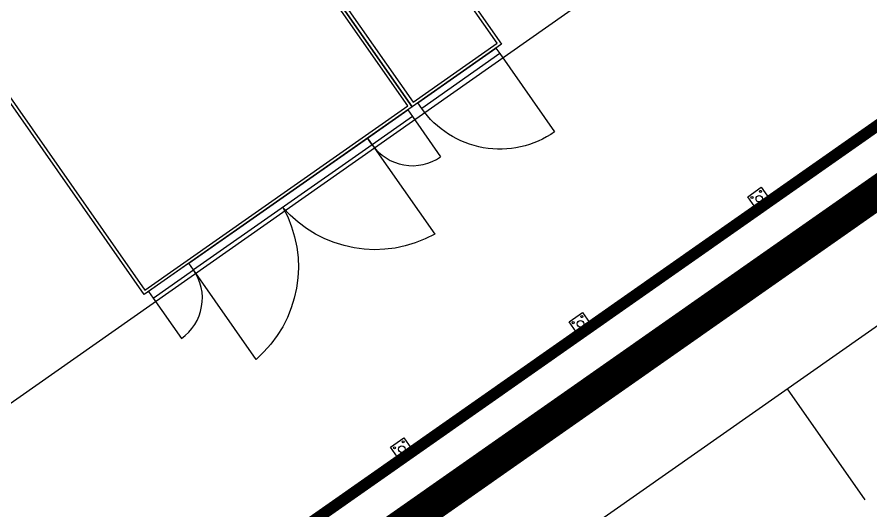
# Model space of a CAD drawing. Header units: millimetres. Extents: x 152904052 to 153933663, y 538271515 to 539240469.
# Drawn here: x 153460405 to 153468231, y 538572461 to 538576985 of the extents above; entities that cross this region are included whole.
import ezdxf

# ---------------------------------------------------------------- set-up
doc = ezdxf.new("R2010")
doc.units = ezdxf.units.MM
for name, color, linetype in [('FENC', 7, 'Continuous'), ('POWR', 5, 'Continuous'), ('SCHM', 9, 'Continuous')]:
    doc.layers.add(name, color=color, linetype=linetype)

msp = doc.modelspace()

# ---------------------------------------------------------------- linework, layer by layer
at = {"layer": 'FENC', "color": 8}
for p, q in [((153455784.3, 538567230.5), (153474257.9, 538580165.9)), ((153455816.4, 538567314), (153474167.1, 538580163.3)), ((153467189.6, 538575216.6), (153467103.6, 538575339.5)), ((153467251.8, 538575260.1), (153467189.6, 538575216.6)), ((153465551.3, 538574069.5), (153465465.3, 538574192.3)), ((153465613.5, 538574113), (153465551.3, 538574069.5)), ((153463913, 538572922.3), (153463827, 538573045.2)), ((153463975.2, 538572965.8), (153463913, 538572922.3))]:
    msp.add_line(p, q, dxfattribs=at)
for points in [[(153467103.6, 538575339.5), (153467226.5, 538575425.5), (153467312.5, 538575302.6), (153467189.6, 538575216.6)], [(153465465.3, 538574192.3), (153465588.2, 538574278.4), (153465674.2, 538574155.5), (153465551.3, 538574069.5)], [(153463827, 538573045.2), (153463949.9, 538573131.2), (153464035.9, 538573008.3), (153463913, 538572922.3)]]:
    msp.add_lwpolyline(points, close=True, dxfattribs=at)
for centre, radius in [((153467219.9, 538575388.1), 9.49), ((153467141.1, 538575332.9), 9.49), ((153467208.1, 538575321.1), 30), ((153467208.1, 538575321.1), 30), ((153467275.1, 538575309.2), 9.49), ((153467196.2, 538575254.1), 9.49), ((153465581.6, 538574240.9), 9.49), ((153465502.8, 538574185.7), 9.49), ((153465569.8, 538574173.9), 30), ((153465569.8, 538574173.9), 30), ((153465636.7, 538574162.1), 9.49), ((153465557.9, 538574106.9), 9.49), ((153463864.4, 538573038.6), 9.49), ((153463931.4, 538573026.8), 30), ((153463931.4, 538573026.8), 30), ((153463943.3, 538573093.8), 9.49), ((153463919.6, 538572959.8), 9.49), ((153463998.4, 538573014.9), 9.49)]:
    msp.add_circle(centre, radius, dxfattribs=at)
at = {"layer": 'POWR', "color": 7}
for points in [[(153469780.4, 538584074.6), (153471663.2, 538581385.6), (153446937.2, 538564042.2), (153445040.3, 538566751.3), (153469780.4, 538584074.6)], [(153464028.7, 538576073.5), (153464286.8, 538575704.9)], [(153461653.1, 538574410.2), (153461911.3, 538574041.5)]]:
    msp.add_lwpolyline(points, dxfattribs=at)
for points in [[(153463125.1, 538579194.7), (153464845.8, 538576737.2), (153464026.7, 538576163.7), (153462305.9, 538578621.1)], [(153464804, 538576744.6), (153463116.8, 538579154.1), (153462346.8, 538578615), (153464034, 538576205.4)], [(153462305.9, 538578621.1), (153464026.7, 538576163.7), (153461569.1, 538574442.9), (153459848.4, 538576900.4)], [(153463987, 538576170.7), (153462298.9, 538578581.4), (153459888.1, 538576893.4), (153461576.1, 538574482.6)], [(153464830.5, 538576650.2), (153464113.7, 538576148.3), (153464077.9, 538576199.5), (153464794.6, 538576701.4)], [(153464028.7, 538576073.5), (153463660.1, 538575815.4), (153463617.1, 538575876.9), (153463985.7, 538576135)], [(153463660.1, 538575815.4), (153462021.8, 538574668.3), (153461978.7, 538574729.7), (153463617.1, 538575876.9)], [(153461653.1, 538574410.2), (153462021.8, 538574668.3), (153461978.7, 538574729.7), (153461610.1, 538574471.6)]]:
    msp.add_lwpolyline(points, close=True, dxfattribs=at)
for points in [[(153464830.5, 538576650.2), (153465332.3, 538575933.4, -0.414214), (153464113.7, 538576148.3)], [(153463660.1, 538575815.4), (153464233.6, 538574996.3, -0.356268), (153462840.9, 538575241.8, -0.356268), (153462595.3, 538573849.1), (153462021.8, 538574668.3)]]:
    msp.add_lwpolyline(points, format="xyb", dxfattribs=at)
for centre, start, end in [((153464028.7, 538576073.5), 214.99999, 305.00001), ((153461653.1, 538574410.2), 304.99999, 35.00001)]:
    msp.add_arc(centre, 450, start, end, dxfattribs=at)
at = {"layer": 'SCHM'}
msp.add_line((153467464.8, 538573578.1), (153468176.6, 538572561.7), dxfattribs=at)
msp.add_lwpolyline([(153309206.5, 538922882.6), (153362041.8, 538959878.3), (153517431.3, 538737959.2), (153500636.4, 538637005.7), (153497846.8, 538615992.3), (153507779.6, 538601806.8), (153445728.8, 538558358.4)], dxfattribs=at)
at = {"layer": 'SCHM', "const_width": 300}
msp.add_lwpolyline([(153516377.8, 538737720.2), (153499645.1, 538637137.3), (153487684.3, 538628762.3), (153506386.8, 538602052.4), (153445810.6, 538559636.4), (153427681.5, 538585527.4, 0.414146), (153426288.9, 538585772.8), (153424446.1, 538584482.4, 0.414214), (153424200.5, 538583089.7), (153443870.2, 538554998.6, 0.40888), (153452912.1, 538553398.1), (153485721, 538576279.9), (153508667.6, 538588016.3)], format="xyb", dxfattribs=at)
at = {"layer": 'SCHM', "const_width": 100}
msp.add_lwpolyline([(153445933.3, 538560332.8), (153505690.5, 538602175.2), (153498536.4, 538612392.3)], dxfattribs=at)

doc.saveas('drawing.dxf')
